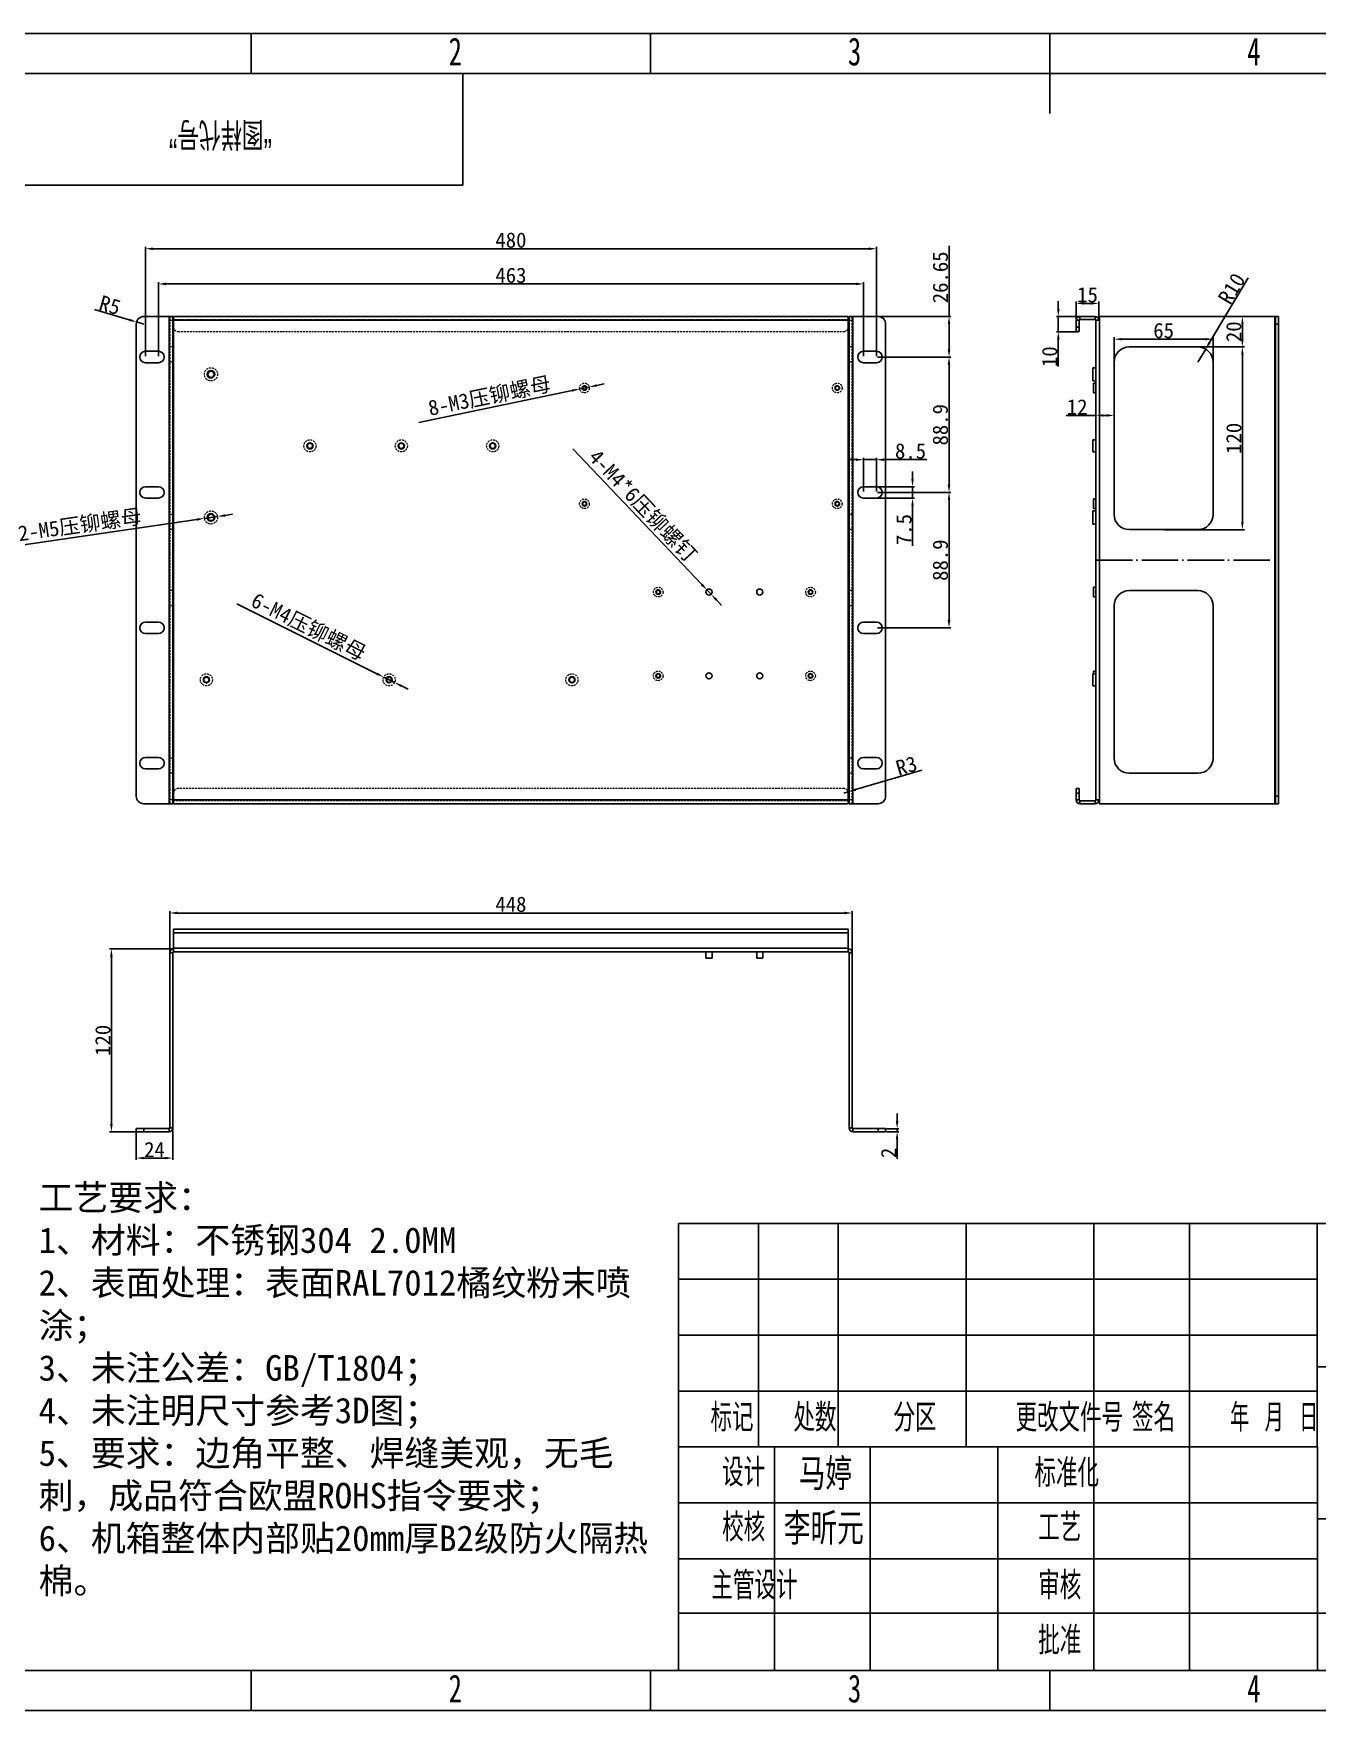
# Model space of a CAD drawing. Header units: millimetres. Extents: x -14348 to 6039, y -1826 to 2921.
# Drawn here: x 2327 to 3170, y 643 to 1744 of the extents above; entities that cross this region are included whole.
import ezdxf

# ---------------------------------------------------------------- set-up
doc = ezdxf.new("R2010")
doc.units = ezdxf.units.MM
doc.linetypes.add('ACAD_ISO04W100', pattern=[30, 24, -3, 0, -3])
doc.linetypes.add('HIDDEN', pattern=[1.905, 1.27, -0.635])
doc.layers.add('图框', color=7, linetype='Continuous')
doc.layers.add('标注', color=3, linetype='Continuous')
doc.layers.add('文字层', color=3, linetype='Continuous', lineweight=25)
doc.layers.add('粗实线层', color=7, linetype='Continuous', lineweight=25)
doc.styles.add('SLDTEXTSTYLE0', font='TXT', dxfattribs={"width": 0.7, "bigfont": 'bigfont'})
doc.styles.add('SLDTEXTSTYLE3', font='TXT', dxfattribs={"width": 0.62, "bigfont": 'bigfont'})
doc.styles.add('SLDTEXTSTYLE5', font='TXT', dxfattribs={"width": 0.7})
doc.dimstyles.new('ISO-25', dxfattribs={"dimtxt": 10, "dimasz": 5, "dimexe": 1.25, "dimexo": 0.625, "dimtad": 1, "dimdsep": 46, "dimtxsty": 'Standard', "dimcen": 2.5, "dimadec": 0, "dimazin": 0, "dimtfac": 1, "dimtmove": 0, "dimatfit": 3, "dimfxl": 1, "dimarcsym": 0})

# ---------------------------------------------------------------- blocks, each defined once
blk = doc.blocks.new('*D55')
at = {"layer": 'Defpoints', "color": 0, "transparency": 16777216}
for p in [(2864.9, 1166.8), (2416.9, 1140.7), (2864.9, 1140.7)]:
    blk.add_point(p, dxfattribs=at)
at = {"layer": '标注', "color": 0, "lineweight": -2, "transparency": 16777216}
for p, q in [((2416.9, 1141.3), (2416.9, 1168.1)), ((2864.9, 1141.3), (2864.9, 1168.1)), ((2421.9, 1166.8), (2859.9, 1166.8))]:
    blk.add_line(p, q, dxfattribs=at)
at = {"layer": '标注', "color": 0, "transparency": 16777216}
for points in [[(2421.9, 1167.7), (2421.9, 1166), (2416.9, 1166.8)], [(2859.9, 1167.7), (2859.9, 1166), (2864.9, 1166.8)]]:
    blk.add_solid(points, dxfattribs=at)
at = {"layer": '标注', "color": 0, "transparency": 16777216, "insert": (2640.9, 1172.5), "char_height": 10, "attachment_point": 5}
blk.add_mtext('448', dxfattribs=at)
blk = doc.blocks.new('*D56')
at = {"layer": 'Defpoints', "color": 0, "transparency": 16777216}
for p in [(2419.4, 1143.2), (2378.6, 1023.2), (2416.4, 1023.2)]:
    blk.add_point(p, dxfattribs=at)
at = {"layer": '标注', "color": 0, "lineweight": -2, "transparency": 16777216}
for p, q in [((2418.8, 1143.2), (2377.3, 1143.2)), ((2378.6, 1138.2), (2378.6, 1028.2)), ((2415.8, 1023.2), (2377.3, 1023.2))]:
    blk.add_line(p, q, dxfattribs=at)
at = {"layer": '标注', "color": 0, "transparency": 16777216}
for points in [[(2377.7, 1138.2), (2379.4, 1138.2), (2378.6, 1143.2)], [(2377.7, 1028.2), (2379.4, 1028.2), (2378.6, 1023.2)]]:
    blk.add_solid(points, dxfattribs=at)
at = {"layer": '标注', "color": 0, "transparency": 16777216, "insert": (2373, 1083.2), "char_height": 10, "attachment_point": 5, "rotation": 90}
blk.add_mtext('120', dxfattribs=at)
blk = doc.blocks.new('*D57')
at = {"layer": 'Defpoints', "color": 0, "transparency": 16777216}
for p in [(2394.9, 1024.2), (2418.9, 1025.7), (2418.9, 1005.9)]:
    blk.add_point(p, dxfattribs=at)
at = {"layer": '标注', "color": 0, "lineweight": -2, "transparency": 16777216}
for p, q in [((2418.9, 1025.1), (2418.9, 1004.7)), ((2394.9, 1023.6), (2394.9, 1004.7)), ((2399.9, 1005.9), (2413.9, 1005.9))]:
    blk.add_line(p, q, dxfattribs=at)
at = {"layer": '标注', "color": 0, "transparency": 16777216}
for points in [[(2399.9, 1006.7), (2399.9, 1005.1), (2394.9, 1005.9)], [(2413.9, 1006.7), (2413.9, 1005.1), (2418.9, 1005.9)]]:
    blk.add_solid(points, dxfattribs=at)
at = {"layer": '标注', "color": 0, "transparency": 16777216, "insert": (2406.9, 1011.5), "char_height": 10, "attachment_point": 5}
blk.add_mtext('24', dxfattribs=at)
blk = doc.blocks.new('*D58')
at = {"layer": 'Defpoints', "color": 0, "transparency": 16777216}
for p in [(2886.9, 1025.2), (2886.9, 1023.2), (2894.5, 1023.2)]:
    blk.add_point(p, dxfattribs=at)
at = {"layer": '标注', "color": 0, "lineweight": -2, "transparency": 16777216}
for p, q in [((2894.5, 1030.2), (2894.5, 1035.2)), ((2887.6, 1025.2), (2895.7, 1025.2)), ((2894.5, 1025.2), (2894.5, 1023.2)), ((2887.6, 1023.2), (2895.7, 1023.2)), ((2894.5, 1018.2), (2894.5, 1005.3))]:
    blk.add_line(p, q, dxfattribs=at)
at = {"layer": '标注', "color": 0, "transparency": 16777216}
for points in [[(2893.6, 1030.2), (2895.3, 1030.2), (2894.5, 1025.2)], [(2893.6, 1018.2), (2895.3, 1018.2), (2894.5, 1023.2)]]:
    blk.add_solid(points, dxfattribs=at)
at = {"layer": '标注', "color": 0, "transparency": 16777216, "insert": (2888.9, 1009.3), "char_height": 10, "attachment_point": 5, "rotation": 90}
blk.add_mtext('2', dxfattribs=at)
blk = doc.blocks.new('*D59')
at = {"layer": 'Defpoints', "color": 0, "transparency": 16777216}
for p in [(3027, 1567.1), (3012, 1556), (3027, 1556)]:
    blk.add_point(p, dxfattribs=at)
at = {"layer": '标注', "color": 0, "lineweight": -2, "transparency": 16777216}
for p, q in [((3012, 1556.7), (3012, 1568.3)), ((3017, 1567.1), (3022, 1567.1)), ((3027, 1556.7), (3027, 1568.3))]:
    blk.add_line(p, q, dxfattribs=at)
at = {"layer": '标注', "color": 0, "transparency": 16777216}
for points in [[(3017, 1567.9), (3017, 1566.3), (3012, 1567.1)], [(3022, 1567.9), (3022, 1566.3), (3027, 1567.1)]]:
    blk.add_solid(points, dxfattribs=at)
at = {"layer": '标注', "color": 0, "transparency": 16777216, "insert": (3019.5, 1572.7), "char_height": 10, "attachment_point": 5}
blk.add_mtext('15', dxfattribs=at)
blk = doc.blocks.new('*D60')
at = {"layer": 'Defpoints', "color": 0, "transparency": 16777216}
for p in [(3016.8, 1558.5), (3000.3, 1548.5), (3014, 1548.5)]:
    blk.add_point(p, dxfattribs=at)
at = {"layer": '标注', "color": 0, "lineweight": -2, "transparency": 16777216}
for p, q in [((3000.3, 1563.5), (3000.3, 1568.5)), ((3016.2, 1558.5), (2999.1, 1558.5)), ((3000.3, 1558.5), (3000.3, 1548.5)), ((3013.3, 1548.5), (2999.1, 1548.5)), ((3000.3, 1543.5), (3000.3, 1525.6))]:
    blk.add_line(p, q, dxfattribs=at)
at = {"layer": '标注', "color": 0, "transparency": 16777216}
for points in [[(2999.5, 1563.5), (3001.2, 1563.5), (3000.3, 1558.5)], [(2999.5, 1543.5), (3001.2, 1543.5), (3000.3, 1548.5)]]:
    blk.add_solid(points, dxfattribs=at)
at = {"layer": '标注', "color": 0, "transparency": 16777216, "insert": (2994.7, 1532.1), "char_height": 10, "attachment_point": 5, "rotation": 90}
blk.add_mtext('10', dxfattribs=at)
blk = doc.blocks.new('*D61')
at = {"layer": 'Defpoints', "color": 0, "transparency": 16777216}
for p in [(2872.4, 1579.9), (2409.4, 1531.9), (2872.4, 1531.9)]:
    blk.add_point(p, dxfattribs=at)
at = {"layer": '标注', "color": 0, "lineweight": -2, "transparency": 16777216}
for p, q in [((2409.4, 1532.5), (2409.4, 1581.1)), ((2414.4, 1579.9), (2867.4, 1579.9)), ((2872.4, 1532.5), (2872.4, 1581.1))]:
    blk.add_line(p, q, dxfattribs=at)
at = {"layer": '标注', "color": 0, "transparency": 16777216}
for points in [[(2414.4, 1580.7), (2414.4, 1579), (2409.4, 1579.9)], [(2867.4, 1580.7), (2867.4, 1579), (2872.4, 1579.9)]]:
    blk.add_solid(points, dxfattribs=at)
at = {"layer": '标注', "color": 0, "transparency": 16777216, "insert": (2640.9, 1585.5), "char_height": 10, "attachment_point": 5}
blk.add_mtext('463', dxfattribs=at)
blk = doc.blocks.new('*D62')
at = {"layer": 'Defpoints', "color": 0, "transparency": 16777216}
for p in [(2880.9, 1603), (2400.9, 1531.9), (2880.9, 1531.9)]:
    blk.add_point(p, dxfattribs=at)
at = {"layer": '标注', "color": 0, "lineweight": -2, "transparency": 16777216}
for p, q in [((2400.9, 1532.5), (2400.9, 1604.2)), ((2405.9, 1603), (2875.9, 1603)), ((2880.9, 1532.5), (2880.9, 1604.2))]:
    blk.add_line(p, q, dxfattribs=at)
at = {"layer": '标注', "color": 0, "transparency": 16777216}
for points in [[(2405.9, 1603.8), (2405.9, 1602.1), (2400.9, 1603)], [(2875.9, 1603.8), (2875.9, 1602.1), (2880.9, 1603)]]:
    blk.add_solid(points, dxfattribs=at)
at = {"layer": '标注', "color": 0, "transparency": 16777216, "insert": (2640.9, 1608.6), "char_height": 10, "attachment_point": 5}
blk.add_mtext('480', dxfattribs=at)
blk = doc.blocks.new('*D63')
at = {"layer": 'Defpoints', "color": 0, "transparency": 16777216}
for p in [(2876.7, 1446.7), (2876.7, 1439.2), (2904.6, 1439.2)]:
    blk.add_point(p, dxfattribs=at)
at = {"layer": '标注', "color": 0, "lineweight": -2, "transparency": 16777216}
for p, q in [((2904.6, 1451.7), (2904.6, 1456.7)), ((2877.3, 1446.7), (2905.8, 1446.7)), ((2904.6, 1446.7), (2904.6, 1439.2)), ((2877.3, 1439.2), (2905.8, 1439.2)), ((2904.6, 1434.2), (2904.6, 1408))]:
    blk.add_line(p, q, dxfattribs=at)
at = {"layer": '标注', "color": 0, "transparency": 16777216}
for points in [[(2903.8, 1451.7), (2905.4, 1451.7), (2904.6, 1446.7)], [(2903.8, 1434.2), (2905.4, 1434.2), (2904.6, 1439.2)]]:
    blk.add_solid(points, dxfattribs=at)
at = {"layer": '标注', "color": 0, "transparency": 16777216, "insert": (2899, 1418.6), "char_height": 10, "attachment_point": 5, "rotation": 90}
blk.add_mtext('7.5', dxfattribs=at)
blk = doc.blocks.new('*D64')
at = {"layer": 'Defpoints', "color": 0, "transparency": 16777216}
for p in [(2872.4, 1464.5), (2872.4, 1443), (2880.9, 1443)]:
    blk.add_point(p, dxfattribs=at)
at = {"layer": '标注', "color": 0, "lineweight": -2, "transparency": 16777216}
for p, q in [((2872.4, 1443.6), (2872.4, 1465.7)), ((2880.9, 1443.6), (2880.9, 1465.7)), ((2867.4, 1464.5), (2862.4, 1464.5)), ((2872.4, 1464.5), (2880.9, 1464.5)), ((2885.9, 1464.5), (2913.9, 1464.5))]:
    blk.add_line(p, q, dxfattribs=at)
at = {"layer": '标注', "color": 0, "transparency": 16777216}
for points in [[(2867.4, 1465.3), (2867.4, 1463.6), (2872.4, 1464.5)], [(2885.9, 1465.3), (2885.9, 1463.6), (2880.9, 1464.5)]]:
    blk.add_solid(points, dxfattribs=at)
at = {"layer": '标注', "color": 0, "transparency": 16777216, "insert": (2903.3, 1470.1), "char_height": 10, "attachment_point": 5}
blk.add_mtext('8.5', dxfattribs=at)
blk = doc.blocks.new('*D65')
at = {"layer": 'Defpoints', "color": 0, "transparency": 16777216}
for p in [(2880.9, 1531.9), (2880.9, 1443), (2928.6, 1443)]:
    blk.add_point(p, dxfattribs=at)
at = {"layer": '标注', "color": 0, "lineweight": -2, "transparency": 16777216}
for p, q in [((2881.6, 1531.9), (2929.8, 1531.9)), ((2928.6, 1526.9), (2928.6, 1448)), ((2881.6, 1443), (2929.8, 1443))]:
    blk.add_line(p, q, dxfattribs=at)
at = {"layer": '标注', "color": 0, "transparency": 16777216}
for points in [[(2927.7, 1526.9), (2929.4, 1526.9), (2928.6, 1531.9)], [(2927.7, 1448), (2929.4, 1448), (2928.6, 1443)]]:
    blk.add_solid(points, dxfattribs=at)
at = {"layer": '标注', "color": 0, "transparency": 16777216, "insert": (2922.9, 1487.4), "char_height": 10, "attachment_point": 5, "rotation": 90}
blk.add_mtext('88.9', dxfattribs=at)
blk = doc.blocks.new('*D66')
at = {"layer": 'Defpoints', "color": 0, "transparency": 16777216}
for p in [(2880.9, 1443), (2880.9, 1354.1), (2928.6, 1354.1)]:
    blk.add_point(p, dxfattribs=at)
at = {"layer": '标注', "color": 0, "lineweight": -2, "transparency": 16777216}
for p, q in [((2881.6, 1443), (2929.8, 1443)), ((2928.6, 1438), (2928.6, 1359.1)), ((2881.6, 1354.1), (2929.8, 1354.1))]:
    blk.add_line(p, q, dxfattribs=at)
at = {"layer": '标注', "color": 0, "transparency": 16777216}
for points in [[(2927.7, 1438), (2929.4, 1438), (2928.6, 1443)], [(2927.7, 1359.1), (2929.4, 1359.1), (2928.6, 1354.1)]]:
    blk.add_solid(points, dxfattribs=at)
at = {"layer": '标注', "color": 0, "transparency": 16777216, "insert": (2922.9, 1398.5), "char_height": 10, "attachment_point": 5, "rotation": 90}
blk.add_mtext('88.9', dxfattribs=at)
blk = doc.blocks.new('*D67')
at = {"layer": 'Defpoints', "color": 0, "transparency": 16777216}
for p in [(2880.9, 1558.5), (2928.6, 1558.5), (2880.9, 1531.9)]:
    blk.add_point(p, dxfattribs=at)
at = {"layer": '标注', "color": 0, "lineweight": -2, "transparency": 16777216}
for p, q in [((2928.6, 1558.5), (2928.6, 1604.8)), ((2881.6, 1558.5), (2929.8, 1558.5)), ((2928.6, 1536.9), (2928.6, 1553.5)), ((2881.6, 1531.9), (2929.8, 1531.9))]:
    blk.add_line(p, q, dxfattribs=at)
at = {"layer": '标注', "color": 0, "transparency": 16777216}
for points in [[(2927.7, 1553.5), (2929.4, 1553.5), (2928.6, 1558.5)], [(2927.7, 1536.9), (2929.4, 1536.9), (2928.6, 1531.9)]]:
    blk.add_solid(points, dxfattribs=at)
at = {"layer": '标注', "color": 0, "transparency": 16777216, "insert": (2922.9, 1584.2), "char_height": 10, "attachment_point": 5, "rotation": 90}
blk.add_mtext('26.65', dxfattribs=at)
blk = doc.blocks.new('*D68')
at = {"layer": 'Defpoints', "color": 0, "transparency": 16777216}
for p in [(2395.1, 1554.9), (2399.9, 1553.5)]:
    blk.add_point(p, dxfattribs=at)
at = {"layer": '标注', "color": 0, "lineweight": -2, "transparency": 16777216}
for p, q in [((2367.4, 1563), (2390.3, 1556.3)), ((2399.9, 1553.5), (2395.1, 1554.9))]:
    blk.add_line(p, q, dxfattribs=at)
at = {"layer": '标注', "color": 0, "transparency": 16777216}
blk.add_solid([(2390.6, 1557.1), (2390.1, 1555.5), (2395.1, 1554.9)], dxfattribs=at)
at = {"layer": '标注', "color": 0, "transparency": 16777216, "insert": (2377.6, 1565.9), "char_height": 10, "attachment_point": 5, "rotation": 343.7493}
blk.add_mtext('R5', dxfattribs=at)
blk = doc.blocks.new('*D69')
at = {"layer": 'Defpoints', "color": 0, "transparency": 16777216}
for p in [(2859.4, 1245.5), (2862.3, 1246.4)]:
    blk.add_point(p, dxfattribs=at)
at = {"layer": '标注', "color": 0, "lineweight": -2, "transparency": 16777216}
for p, q in [((2910.8, 1260.6), (2867.1, 1247.8)), ((2859.4, 1245.5), (2862.3, 1246.4))]:
    blk.add_line(p, q, dxfattribs=at)
at = {"layer": '标注', "color": 0, "transparency": 16777216}
blk.add_solid([(2866.9, 1248.6), (2867.4, 1247), (2862.3, 1246.4)], dxfattribs=at)
at = {"layer": '标注', "color": 0, "transparency": 16777216, "insert": (2900.6, 1263.5), "char_height": 10, "attachment_point": 5, "rotation": 16.3508}
blk.add_mtext('R3', dxfattribs=at)
blk = doc.blocks.new('*D70')
at = {"layer": 'Defpoints', "color": 0, "transparency": 16777216}
for p in [(2439.7, 1425.9), (2448.2, 1427.2)]:
    blk.add_point(p, dxfattribs=at)
at = {"layer": '标注', "color": 0, "lineweight": -2, "transparency": 16777216}
for p, q in [((2310.6, 1407), (2434.7, 1425.2)), ((2448.2, 1427.2), (2439.7, 1425.9)), ((2453.2, 1427.9), (2458.1, 1428.6))]:
    blk.add_line(p, q, dxfattribs=at)
at = {"layer": '标注', "color": 0, "transparency": 16777216}
for points in [[(2434.6, 1426), (2434.8, 1424.4), (2439.7, 1425.9)], [(2453, 1428.7), (2453.3, 1427.1), (2448.2, 1427.2)]]:
    blk.add_solid(points, dxfattribs=at)
at = {"layer": '标注', "color": 0, "transparency": 16777216, "insert": (2357.9, 1421.2), "char_height": 10, "attachment_point": 5, "rotation": 8.3321}
blk.add_mtext('2-M5{\\fSimSun|b0|i0|c134|p2;压铆螺母}', dxfattribs=at)
blk = doc.blocks.new('*D71')
at = {"layer": 'Defpoints', "color": 0, "transparency": 16777216}
for p in [(2557.4, 1321.7), (2564.5, 1318.2)]:
    blk.add_point(p, dxfattribs=at)
at = {"layer": '标注', "color": 0, "lineweight": -2, "transparency": 16777216}
for p, q in [((2460.9, 1369.8), (2552.9, 1323.9)), ((2564.5, 1318.2), (2557.4, 1321.7)), ((2569, 1315.9), (2573.5, 1313.7))]:
    blk.add_line(p, q, dxfattribs=at)
at = {"layer": '标注', "color": 0, "transparency": 16777216}
for points in [[(2553.3, 1324.7), (2552.5, 1323.2), (2557.4, 1321.7)], [(2569.3, 1316.7), (2568.6, 1315.2), (2564.5, 1318.2)]]:
    blk.add_solid(points, dxfattribs=at)
at = {"layer": '标注', "color": 0, "transparency": 16777216, "insert": (2507.9, 1354.4), "char_height": 10, "attachment_point": 5, "rotation": 333.5259}
blk.add_mtext('6-M4{\\fSimSun|b0|i0|c134|p2;压铆螺母}', dxfattribs=at)
blk = doc.blocks.new('*D72')
at = {"layer": 'Defpoints', "color": 0, "transparency": 16777216}
for p in [(2686.1, 1510.9), (2692.3, 1512.2)]:
    blk.add_point(p, dxfattribs=at)
at = {"layer": '标注', "color": 0, "lineweight": -2, "transparency": 16777216}
for p, q in [((2580.5, 1489), (2681.2, 1509.9)), ((2692.3, 1512.2), (2686.1, 1510.9)), ((2697.2, 1513.2), (2702.1, 1514.2))]:
    blk.add_line(p, q, dxfattribs=at)
at = {"layer": '标注', "color": 0, "transparency": 16777216}
for points in [[(2681, 1510.7), (2681.3, 1509.1), (2686.1, 1510.9)], [(2697, 1514), (2697.4, 1512.4), (2692.3, 1512.2)]]:
    blk.add_solid(points, dxfattribs=at)
at = {"layer": '标注', "color": 0, "transparency": 16777216, "insert": (2626.9, 1505.9), "char_height": 10, "attachment_point": 5, "rotation": 11.7484}
blk.add_mtext('8-M3{\\fSimSun|b0|i0|c134|p2;压铆螺母}', dxfattribs=at)
blk = doc.blocks.new('*D73')
at = {"layer": 'Defpoints', "color": 0, "transparency": 16777216}
for p in [(2769.6, 1379), (2772.4, 1376.1)]:
    blk.add_point(p, dxfattribs=at)
at = {"layer": '标注', "color": 0, "lineweight": -2, "transparency": 16777216}
for p, q in [((2681.5, 1471.7), (2766.2, 1382.6)), ((2772.4, 1376.1), (2769.6, 1379)), ((2775.8, 1372.5), (2779.2, 1368.8))]:
    blk.add_line(p, q, dxfattribs=at)
at = {"layer": '标注', "color": 0, "transparency": 16777216}
for points in [[(2766.8, 1383.2), (2765.5, 1382), (2769.6, 1379)], [(2776.4, 1373), (2775.2, 1371.9), (2772.4, 1376.1)]]:
    blk.add_solid(points, dxfattribs=at)
at = {"layer": '标注', "color": 0, "transparency": 16777216, "insert": (2727.3, 1433.9), "char_height": 10, "attachment_point": 5, "rotation": 313.5406}
blk.add_mtext('4-M4*6{\\fSimSun|b0|i0|c134|p2;压铆螺钉}', dxfattribs=at)
blk = doc.blocks.new('*D74')
at = {"layer": 'Defpoints', "color": 0, "transparency": 16777216}
for p in [(3069.5, 1538.5), (3069.5, 1418.5), (3121.2, 1418.5)]:
    blk.add_point(p, dxfattribs=at)
at = {"layer": '标注', "color": 0, "lineweight": -2, "transparency": 16777216}
for p, q in [((3070.1, 1538.5), (3122.5, 1538.5)), ((3121.2, 1533.5), (3121.2, 1423.5)), ((3070.1, 1418.5), (3122.5, 1418.5))]:
    blk.add_line(p, q, dxfattribs=at)
at = {"layer": '标注', "color": 0, "transparency": 16777216}
for points in [[(3120.4, 1533.5), (3122, 1533.5), (3121.2, 1538.5)], [(3120.4, 1423.5), (3122, 1423.5), (3121.2, 1418.5)]]:
    blk.add_solid(points, dxfattribs=at)
at = {"layer": '标注', "color": 0, "transparency": 16777216, "insert": (3115.6, 1478.5), "char_height": 10, "attachment_point": 5, "rotation": 90}
blk.add_mtext('120', dxfattribs=at)
blk = doc.blocks.new('*D75')
at = {"layer": 'Defpoints', "color": 0, "transparency": 16777216}
for p in [(3025, 1498.4), (3037, 1498.4), (3025, 1493.5)]:
    blk.add_point(p, dxfattribs=at)
at = {"layer": '标注', "color": 0, "lineweight": -2, "transparency": 16777216}
for p, q in [((3025, 1497.8), (3025, 1492.3)), ((3037, 1497.8), (3037, 1492.3)), ((3025, 1493.5), (3005.4, 1493.5)), ((3032, 1493.5), (3030, 1493.5))]:
    blk.add_line(p, q, dxfattribs=at)
at = {"layer": '标注', "color": 0, "transparency": 16777216}
for points in [[(3030, 1494.4), (3030, 1492.7), (3025, 1493.5)], [(3032, 1494.4), (3032, 1492.7), (3037, 1493.5)]]:
    blk.add_solid(points, dxfattribs=at)
at = {"layer": '标注', "color": 0, "transparency": 16777216, "insert": (3012.7, 1499.1), "char_height": 10, "attachment_point": 5}
blk.add_mtext('12', dxfattribs=at)
blk = doc.blocks.new('*D76')
at = {"layer": 'Defpoints', "color": 0, "transparency": 16777216}
for p in [(3102, 1543.6), (3037, 1528.5), (3102, 1528.5)]:
    blk.add_point(p, dxfattribs=at)
at = {"layer": '标注', "color": 0, "lineweight": -2, "transparency": 16777216}
for p, q in [((3037, 1529.2), (3037, 1544.9)), ((3042, 1543.6), (3097, 1543.6)), ((3102, 1529.2), (3102, 1544.9))]:
    blk.add_line(p, q, dxfattribs=at)
at = {"layer": '标注', "color": 0, "transparency": 16777216}
for points in [[(3042, 1544.4), (3042, 1542.8), (3037, 1543.6)], [(3097, 1544.4), (3097, 1542.8), (3102, 1543.6)]]:
    blk.add_solid(points, dxfattribs=at)
at = {"layer": '标注', "color": 0, "transparency": 16777216, "insert": (3069.5, 1549.2), "char_height": 10, "attachment_point": 5}
blk.add_mtext('65', dxfattribs=at)
blk = doc.blocks.new('*D77')
at = {"layer": 'Defpoints', "color": 0, "transparency": 16777216}
for p in [(3097.1, 1537.1), (3092, 1528.5)]:
    blk.add_point(p, dxfattribs=at)
at = {"layer": '标注', "color": 0, "lineweight": -2, "transparency": 16777216}
for p, q in [((3124.9, 1583.8), (3099.6, 1541.4)), ((3092, 1528.5), (3097.1, 1537.1))]:
    blk.add_line(p, q, dxfattribs=at)
at = {"layer": '标注', "color": 0, "transparency": 16777216}
blk.add_solid([(3098.9, 1541.9), (3100.4, 1541), (3097.1, 1537.1)], dxfattribs=at)
at = {"layer": '标注', "color": 0, "transparency": 16777216, "insert": (3114.2, 1576.8), "char_height": 10, "attachment_point": 5, "rotation": 59.2178}
blk.add_mtext('R10', dxfattribs=at)
blk = doc.blocks.new('*D78')
at = {"layer": 'Defpoints', "color": 0, "transparency": 16777216}
for p in [(3069.5, 1558.5), (3121.2, 1558.5), (3069.5, 1538.5)]:
    blk.add_point(p, dxfattribs=at)
at = {"layer": '标注', "color": 0, "lineweight": -2, "transparency": 16777216}
for p, q in [((3070.1, 1558.5), (3122.5, 1558.5)), ((3121.2, 1543.5), (3121.2, 1553.5)), ((3070.1, 1538.5), (3122.5, 1538.5))]:
    blk.add_line(p, q, dxfattribs=at)
at = {"layer": '标注', "color": 0, "transparency": 16777216}
for points in [[(3120.4, 1553.5), (3122, 1553.5), (3121.2, 1558.5)], [(3120.4, 1543.5), (3122, 1543.5), (3121.2, 1538.5)]]:
    blk.add_solid(points, dxfattribs=at)
at = {"layer": '标注', "color": 0, "transparency": 16777216, "insert": (3115.6, 1548.5), "char_height": 10, "attachment_point": 5, "rotation": 90}
blk.add_mtext('20', dxfattribs=at)

msp = doc.modelspace()

# ---------------------------------------------------------------- linework, layer by layer
at = {"color": 7, "linetype": 'Continuous', "lineweight": 25}
for p, q in [((2394.942, 1243.545), (2394.942, 1553.545)), ((2399.942, 1558.545), (2416.442, 1558.545)), ((2416.442, 1238.545), (2416.442, 1558.545)), ((2416.442, 1558.545), (2418.942, 1558.545)), ((2418.942, 1558.545), (2418.942, 1238.545)), ((2418.942, 1556.045), (2419.442, 1556.045)), ((2419.442, 1556.045), (2419.442, 1558.545)), ((2419.442, 1558.545), (2862.442, 1558.545)), ((2419.442, 1241.045), (2419.442, 1556.045)), ((2862.442, 1556.045), (2419.442, 1556.045)), ((2862.442, 1558.545), (2862.442, 1556.045)), ((2862.442, 1556.045), (2862.442, 1241.045)), ((2862.442, 1556.045), (2862.942, 1556.045)), ((2862.942, 1238.545), (2862.942, 1558.545)), ((2862.942, 1558.545), (2865.442, 1558.545)), ((2865.442, 1238.545), (2865.442, 1558.545)), ((2865.442, 1558.545), (2881.942, 1558.545)), ((2886.942, 1553.545), (2886.942, 1243.545)), ((3013.972, 1556.045), (3011.972, 1556.045)), ((3011.972, 1556.045), (3011.972, 1551.545)), ((3013.972, 1556.045), (3013.972, 1551.545)), ((3014.472, 1556.545), (3014.472, 1558.545)), ((3024.472, 1558.545), (3014.472, 1558.545)), ((3024.472, 1556.545), (3014.472, 1556.545)), ((3024.472, 1556.545), (3024.472, 1558.545)), ((3027.472, 1556.045), (3024.972, 1556.045)), ((3024.972, 1241.045), (3024.972, 1556.045)), ((3027.472, 1556.045), (3027.472, 1558.545)), ((3027.472, 1558.545), (3142.472, 1558.545)), ((3027.472, 1241.045), (3027.472, 1556.045)), ((3142.472, 1558.545), (3142.472, 1238.545)), ((3142.972, 1558.545), (3142.472, 1558.545)), ((3142.972, 1553.545), (3142.972, 1558.545)), ((3142.972, 1558.545), (3144.972, 1558.545)), ((3144.972, 1553.545), (3142.972, 1553.545)), ((3142.972, 1243.545), (3142.972, 1553.545)), ((3144.972, 1558.545), (3144.972, 1553.545)), ((3144.972, 1243.545), (3144.972, 1553.545)), ((3011.972, 1551.545), (3013.972, 1551.545)), ((3011.972, 1548.545), (3011.972, 1551.545)), ((3013.972, 1548.545), (3011.972, 1548.545)), ((3013.972, 1551.545), (3013.972, 1548.545)), ((2409.442, 1535.645), (2400.942, 1535.645)), ((2880.942, 1535.645), (2872.442, 1535.645)), ((3091.972, 1538.545), (3046.972, 1538.545)), ((2400.942, 1528.145), (2409.442, 1528.145)), ((2872.442, 1528.145), (2880.942, 1528.145)), ((3024.972, 1524.865), (3022.972, 1524.865)), ((3022.972, 1520.545), (3022.972, 1524.865)), ((3022.972, 1516.225), (3022.972, 1520.545)), ((3036.972, 1528.545), (3036.972, 1428.545)), ((3101.972, 1428.545), (3101.972, 1528.545)), ((3022.972, 1516.225), (3024.972, 1516.225)), ((3024.972, 1514.72), (3023.472, 1514.72)), ((3023.472, 1511.545), (3023.472, 1514.72)), ((3023.472, 1508.37), (3023.472, 1511.545)), ((3023.472, 1508.37), (3024.972, 1508.37)), ((3024.972, 1477.52), (3022.972, 1477.52)), ((3022.972, 1473.545), (3022.972, 1477.52)), ((3022.972, 1469.57), (3022.972, 1473.545)), ((3022.972, 1469.57), (3024.972, 1469.57)), ((2409.442, 1446.745), (2400.942, 1446.745)), ((2880.942, 1446.745), (2872.442, 1446.745)), ((2400.942, 1439.245), (2409.442, 1439.245)), ((2872.442, 1439.245), (2880.942, 1439.245)), ((3024.972, 1438.72), (3023.472, 1438.72)), ((3023.472, 1435.545), (3023.472, 1438.72)), ((3023.472, 1432.37), (3023.472, 1435.545)), ((3023.472, 1432.37), (3024.972, 1432.37)), ((3024.972, 1430.865), (3022.972, 1430.865)), ((3022.972, 1426.545), (3022.972, 1430.865)), ((3022.972, 1422.225), (3022.972, 1426.545)), ((3022.972, 1422.225), (3024.972, 1422.225)), ((3046.972, 1418.545), (3091.972, 1418.545)), ((3024.972, 1380.72), (3023.472, 1380.72)), ((3023.472, 1377.545), (3023.472, 1380.72)), ((3023.472, 1374.37), (3023.472, 1377.545)), ((3091.972, 1378.545), (3046.972, 1378.545)), ((3023.472, 1374.37), (3024.972, 1374.37)), ((3036.972, 1368.545), (3036.972, 1268.545)), ((3101.972, 1268.545), (3101.972, 1368.545)), ((2409.442, 1357.845), (2400.942, 1357.845)), ((2880.942, 1357.845), (2872.442, 1357.845)), ((2400.942, 1350.345), (2409.442, 1350.345)), ((2872.442, 1350.345), (2880.942, 1350.345)), ((3024.972, 1323.92), (3022.972, 1323.92)), ((3022.972, 1319.945), (3022.972, 1323.92)), ((3024.972, 1325.72), (3023.472, 1325.72)), ((3023.472, 1323.92), (3023.472, 1325.72)), ((3022.972, 1315.97), (3022.972, 1319.945)), ((3022.972, 1315.97), (3024.972, 1315.97)), ((2409.442, 1268.945), (2400.942, 1268.945)), ((2880.942, 1268.945), (2872.442, 1268.945)), ((2400.942, 1261.445), (2409.442, 1261.445)), ((2872.442, 1261.445), (2880.942, 1261.445)), ((3046.972, 1258.545), (3091.972, 1258.545)), ((3011.972, 1248.545), (3013.972, 1248.545)), ((3011.972, 1245.545), (3011.972, 1248.545)), ((3013.972, 1245.545), (3011.972, 1245.545)), ((3011.972, 1245.545), (3011.972, 1241.045)), ((3013.972, 1248.545), (3013.972, 1245.545)), ((3013.972, 1245.545), (3013.972, 1241.045)), ((2416.442, 1238.545), (2399.942, 1238.545)), ((2418.942, 1238.545), (2416.442, 1238.545)), ((2419.442, 1241.045), (2418.942, 1241.045)), ((2419.442, 1241.045), (2862.442, 1241.045)), ((2419.442, 1238.545), (2419.442, 1241.045)), ((2419.442, 1238.545), (2862.442, 1238.545)), ((2862.942, 1241.045), (2862.442, 1241.045)), ((2862.442, 1241.045), (2862.442, 1238.545)), ((2865.442, 1238.545), (2862.942, 1238.545)), ((2881.942, 1238.545), (2865.442, 1238.545)), ((3013.972, 1241.045), (3011.972, 1241.045)), ((3014.472, 1240.545), (3014.472, 1238.545)), ((3014.472, 1240.545), (3024.472, 1240.545)), ((3014.472, 1238.545), (3024.472, 1238.545)), ((3024.472, 1240.545), (3024.472, 1238.545)), ((3024.972, 1241.045), (3027.472, 1241.045)), ((3027.472, 1238.545), (3027.472, 1241.045)), ((3142.472, 1238.545), (3027.472, 1238.545)), ((3142.472, 1238.545), (3142.972, 1238.545)), ((3142.972, 1243.545), (3144.972, 1243.545)), ((3142.972, 1238.545), (3142.972, 1243.545)), ((3144.972, 1238.545), (3142.972, 1238.545)), ((3144.972, 1243.545), (3144.972, 1238.545)), ((2419.442, 1153.71), (2419.442, 1156.21)), ((2419.442, 1156.21), (2862.442, 1156.21)), ((2862.442, 1156.21), (2862.442, 1153.71)), ((2862.442, 1153.71), (2419.442, 1153.71)), ((2419.442, 1143.71), (2419.442, 1153.71)), ((2862.442, 1153.71), (2862.442, 1143.71)), ((2418.942, 1140.71), (2416.942, 1140.71)), ((2416.942, 1140.71), (2416.942, 1025.71)), ((2418.942, 1140.71), (2418.942, 1025.71)), ((2419.442, 1143.71), (2862.442, 1143.71)), ((2419.442, 1141.21), (2419.442, 1143.71)), ((2862.442, 1141.21), (2419.442, 1141.21)), ((2768.976, 1141.21), (2768.976, 1137.21)), ((2772.976, 1137.21), (2768.976, 1137.21)), ((2772.976, 1137.21), (2772.976, 1141.21)), ((2802.309, 1141.21), (2802.309, 1137.21)), ((2806.309, 1137.21), (2802.309, 1137.21)), ((2806.309, 1137.21), (2806.309, 1141.21)), ((2862.442, 1143.71), (2862.442, 1141.21)), ((2862.942, 1140.71), (2864.942, 1140.71)), ((2862.942, 1025.71), (2862.942, 1140.71)), ((2864.942, 1025.71), (2864.942, 1140.71)), ((2394.942, 1023.21), (2394.942, 1025.21)), ((2394.942, 1025.21), (2399.942, 1025.21)), ((2399.942, 1025.21), (2399.942, 1023.21)), ((2399.942, 1025.21), (2416.442, 1025.21)), ((2416.442, 1025.21), (2416.442, 1023.21)), ((2416.942, 1025.71), (2418.942, 1025.71)), ((2864.942, 1025.71), (2862.942, 1025.71)), ((2865.442, 1025.21), (2865.442, 1023.21)), ((2865.442, 1025.21), (2881.942, 1025.21)), ((2881.942, 1023.21), (2881.942, 1025.21)), ((2881.942, 1025.21), (2886.942, 1025.21)), ((2886.942, 1025.21), (2886.942, 1023.21)), ((2399.942, 1023.21), (2394.942, 1023.21)), ((2399.942, 1023.21), (2416.442, 1023.21)), ((2865.442, 1023.21), (2881.942, 1023.21)), ((2886.942, 1023.21), (2881.942, 1023.21))]:
    msp.add_line(p, q, dxfattribs=at)
at = {"color": 7, "linetype": 'HIDDEN', "lineweight": 18}
for p, q in [((2416.942, 1558.545), (2416.942, 1238.545)), ((2416.942, 1556.045), (2418.942, 1556.045)), ((2419.442, 1556.545), (2862.442, 1556.545)), ((2862.942, 1556.045), (2864.942, 1556.045)), ((2864.942, 1238.545), (2864.942, 1558.545)), ((2422.442, 1548.545), (2859.442, 1548.545)), ((2418.942, 1538.545), (2416.942, 1538.545)), ((2864.942, 1538.545), (2862.942, 1538.545)), ((2418.942, 1528.545), (2416.942, 1528.545)), ((2864.942, 1528.545), (2862.942, 1528.545)), ((2418.942, 1428.545), (2416.942, 1428.545)), ((2864.942, 1428.545), (2862.942, 1428.545)), ((2418.942, 1418.545), (2416.942, 1418.545)), ((2864.942, 1418.545), (2862.942, 1418.545)), ((2418.942, 1378.545), (2416.942, 1378.545)), ((2864.942, 1378.545), (2862.942, 1378.545)), ((2418.942, 1368.545), (2416.942, 1368.545)), ((2864.942, 1368.545), (2862.942, 1368.545)), ((2418.942, 1268.545), (2416.942, 1268.545)), ((2864.942, 1268.545), (2862.942, 1268.545)), ((2418.942, 1258.545), (2416.942, 1258.545)), ((2864.942, 1258.545), (2862.942, 1258.545)), ((2859.442, 1248.545), (2422.442, 1248.545)), ((2418.942, 1241.045), (2416.942, 1241.045)), ((2862.442, 1240.545), (2419.442, 1240.545)), ((2864.942, 1241.045), (2862.942, 1241.045))]:
    msp.add_line(p, q, dxfattribs=at)
at = {"color": 6, "linetype": 'HIDDEN', "lineweight": 18}
for centre in [(2443.942, 1520.545), (2443.942, 1426.545)]:
    msp.add_circle(centre, 4.32, dxfattribs=at)
at = {"color": 6, "linetype": 'Continuous', "lineweight": 25}
for centre, radius in [((2443.942, 1520.545), 2.5), ((2443.942, 1520.545), 2.1), ((2443.942, 1426.545), 2.5), ((2443.942, 1426.545), 2.1)]:
    msp.add_circle(centre, radius, dxfattribs=at)
at = {"color": 4, "linetype": 'HIDDEN', "lineweight": 18}
for centre in [(2689.179, 1511.545), (2855.179, 1511.545), (2689.179, 1435.545), (2855.179, 1435.545), (2737.642, 1377.545), (2837.642, 1377.545), (2737.642, 1322.545), (2837.642, 1322.545)]:
    msp.add_circle(centre, 3.175, dxfattribs=at)
at = {"color": 4, "linetype": 'Continuous', "lineweight": 25}
for centre, radius in [((2689.179, 1511.545), 1.5), ((2689.179, 1511.545), 1.25), ((2855.179, 1511.545), 1.5), ((2855.179, 1511.545), 1.25), ((2689.179, 1435.545), 1.5), ((2689.179, 1435.545), 1.25), ((2855.179, 1435.545), 1.5), ((2855.179, 1435.545), 1.25), ((2737.642, 1377.545), 1.5), ((2737.642, 1377.545), 1.25), ((2837.642, 1377.545), 1.5), ((2837.642, 1377.545), 1.25), ((2737.642, 1322.545), 1.5), ((2737.642, 1322.545), 1.25), ((2837.642, 1322.545), 1.5), ((2837.642, 1322.545), 1.25)]:
    msp.add_circle(centre, radius, dxfattribs=at)
at = {"color": 1, "linetype": 'HIDDEN', "lineweight": 18}
for centre in [(2508.942, 1473.545), (2568.942, 1473.545), (2628.942, 1473.545), (2440.942, 1319.945), (2560.942, 1319.945), (2680.942, 1319.945)]:
    msp.add_circle(centre, 3.975, dxfattribs=at)
at = {"color": 1, "linetype": 'Continuous', "lineweight": 25}
for centre, radius in [((2508.942, 1473.545), 2), ((2568.942, 1473.545), 2), ((2628.942, 1473.545), 2), ((2508.942, 1473.545), 1.75), ((2568.942, 1473.545), 1.75), ((2628.942, 1473.545), 1.75), ((2440.942, 1319.945), 2), ((2440.942, 1319.945), 1.75), ((2560.942, 1319.945), 2), ((2560.942, 1319.945), 1.75), ((2680.942, 1319.945), 2), ((2680.942, 1319.945), 1.75)]:
    msp.add_circle(centre, radius, dxfattribs=at)
at = {"color": 2, "linetype": 'Continuous', "lineweight": 25}
for centre in [(2770.976, 1377.545), (2804.309, 1377.545), (2770.976, 1322.545), (2804.309, 1322.545)]:
    msp.add_circle(centre, 2, dxfattribs=at)
at = {"color": 7, "linetype": 'Continuous', "lineweight": 25}
for centre, radius, start, end in [((2399.942, 1553.545), 5, 90, 180), ((2881.942, 1553.545), 5, 0, 90), ((3014.472, 1556.045), 2.5, 90, 180), ((3014.472, 1556.045), 0.5, 90, 180), ((3024.472, 1556.045), 2.5, 0, 90), ((3024.472, 1556.045), 0.5, 0, 90), ((2400.942, 1531.895), 3.75, 90, 270), ((2409.442, 1531.895), 3.75, 270, 90), ((2872.442, 1531.895), 3.75, 90, 270), ((2880.942, 1531.895), 3.75, 270, 90), ((3046.972, 1528.545), 10, 90, 180), ((3091.972, 1528.545), 10, 0, 90), ((2400.942, 1442.995), 3.75, 90, 270), ((2409.442, 1442.995), 3.75, 270, 90), ((2872.442, 1442.995), 3.75, 90, 270), ((2880.942, 1442.995), 3.75, 270, 90), ((3046.972, 1428.545), 10, 180, 270), ((3091.972, 1428.545), 10, 270, 0), ((3046.972, 1368.545), 10, 90, 180), ((3091.972, 1368.545), 10, 0, 90), ((2400.942, 1354.095), 3.75, 90, 270), ((2409.442, 1354.095), 3.75, 270, 90), ((2872.442, 1354.095), 3.75, 90, 270), ((2880.942, 1354.095), 3.75, 270, 90), ((2400.942, 1265.195), 3.75, 90, 270), ((2409.442, 1265.195), 3.75, 270, 90), ((2872.442, 1265.195), 3.75, 90, 270), ((2880.942, 1265.195), 3.75, 270, 90), ((3046.972, 1268.545), 10, 180, 270), ((3091.972, 1268.545), 10, 270, 0), ((2399.942, 1243.545), 5, 180, 270), ((2881.942, 1243.545), 5, 270, 0), ((3014.472, 1241.045), 2.5, 180, 270), ((3014.472, 1241.045), 0.5, 180, 270), ((3024.472, 1241.045), 2.5, 270, 0), ((3024.472, 1241.045), 0.5, 270, 0), ((2419.442, 1140.71), 2.5, 90, 180), ((2419.442, 1140.71), 0.5, 90, 180), ((2862.442, 1140.71), 2.5, 0, 90), ((2862.442, 1140.71), 0.5, 0, 90), ((2416.442, 1025.71), 0.5, 270, 0), ((2416.442, 1025.71), 2.5, 270, 0), ((2865.442, 1025.71), 2.5, 180, 270), ((2865.442, 1025.71), 0.5, 180, 270)]:
    msp.add_arc(centre, radius, start, end, dxfattribs=at)
at = {"color": 7, "linetype": 'HIDDEN', "lineweight": 18}
for centre, start, end in [((2422.442, 1551.545), 180, 270), ((2859.442, 1551.545), 270, 0), ((2422.442, 1245.545), 90, 180), ((2859.442, 1245.545), 0, 90)]:
    msp.add_arc(centre, 3, start, end, dxfattribs=at)
at = {"layer": '图框'}
for p, q in [((2163.702, 1744.299), (3721.006, 1744.299)), ((2470.444, 1744.299), (2470.444, 1718.081)), ((2732.616, 1744.299), (2732.616, 1718.081)), ((2750.968, 926.321), (3170.444, 926.321)), ((2750.968, 889.617), (3170.444, 889.617)), ((2470.444, 643.175), (2470.444, 669.392)), ((2732.616, 643.175), (2732.616, 669.392)), ((2163.702, 643.175), (3721.006, 643.175))]:
    msp.add_line(p, q, dxfattribs=at)
at = {"layer": '图框', "lineweight": 25}
for p, q in [((2994.789, 1744.299), (2994.789, 1691.864)), ((2750.968, 963.025), (2750.968, 669.392)), ((2750.968, 963.025), (3694.789, 963.025)), ((2803.403, 963.025), (2803.403, 816.209)), ((2855.837, 963.025), (2855.837, 816.209)), ((2939.732, 963.025), (2939.732, 816.209)), ((3023.628, 963.025), (3023.628, 669.392)), ((3086.549, 963.025), (3086.549, 669.392)), ((3170.277, 963.299), (3170.469, 669.392)), ((3170.339, 868.917), (3694.683, 868.917)), ((2750.968, 852.913), (3170.444, 852.913)), ((2750.968, 816.209), (3170.444, 816.209)), ((2813.89, 816.209), (2813.89, 669.392)), ((2876.811, 816.209), (2876.811, 669.392)), ((2960.706, 816.209), (2960.706, 669.392)), ((2750.968, 779.505), (3170.444, 779.505)), ((3170.444, 769.018), (3694.789, 769.018)), ((2750.968, 742.801), (3170.444, 742.801)), ((2750.968, 706.967), (3170.444, 706.967)), ((3170.444, 706.967), (3694.789, 706.967)), ((2294.789, 669.392), (3694.789, 669.392)), ((2994.789, 643.175), (2994.789, 669.392))]:
    msp.add_line(p, q, dxfattribs=at)
at = {"layer": '图框', "linetype": 'Continuous', "lineweight": 25}
msp.add_line((2294.789, 1718.081), (3694.789, 1718.081), dxfattribs=at)
at = {"layer": '标注', "color": 1, "linetype": 'ACAD_ISO04W100'}
msp.add_line((3024.972, 1398.545), (3144.972, 1398.545), dxfattribs=at)
at = {"layer": '粗实线层'}
for p, q in [((2609.395, 1644.673), (2609.395, 1718.081)), ((2294.789, 1644.673), (2609.395, 1644.673))]:
    msp.add_line(p, q, dxfattribs=at)

# ---------------------------------------------------------------- texts
at = {"layer": '图框', "attachment_point": 2}
for s, insert, char_height, style in [('2', (2604.385, 1741.709), 18.352, 'SLDTEXTSTYLE5'), ('3', (2866.557, 1741.709), 18.352, 'SLDTEXTSTYLE5'), ('4', (3128.73, 1741.709), 18.352, 'SLDTEXTSTYLE5'), ('标记', (2786.085, 844.614), 18.3521, 'SLDTEXTSTYLE0'), ('处数', (2840.564, 844.614), 18.3521, 'SLDTEXTSTYLE0'), ('分区', (2906.22, 844.614), 18.3521, 'SLDTEXTSTYLE0'), ('更改文件号', (3007.565, 844.614), 18.3521, 'SLDTEXTSTYLE0'), ('签名', (3062.83, 844.614), 18.3521, 'SLDTEXTSTYLE0'), ('年 月 日', (3142.072, 844.614), 18.3521, 'SLDTEXTSTYLE3'), ('设计', (2793.687, 808.649), 18.3521, 'SLDTEXTSTYLE0'), ('{\\fSimSun|b0|i0|c134|p2;马婷}', (2847.396, 808.191), 18.35206, 'SLDTEXTSTYLE0'), ('标准化', (3005.869, 808.3), 18.3521, 'SLDTEXTSTYLE0'), ('校核', (2793.687, 772.578), 18.3521, 'SLDTEXTSTYLE0'), ('工艺', (3001.268, 772.387), 18.3521, 'SLDTEXTSTYLE0'), ('主管设计', (2800.813, 734.407), 18.3521, 'SLDTEXTSTYLE0'), ('审核', (3001.268, 734.407), 18.3521, 'SLDTEXTSTYLE0'), ('批准', (3001.281, 698.351), 18.3521, 'SLDTEXTSTYLE0'), ('2', (2604.385, 666.802), 18.352, 'SLDTEXTSTYLE5'), ('3', (2866.557, 666.802), 18.352, 'SLDTEXTSTYLE5'), ('4', (3128.73, 666.802), 18.352, 'SLDTEXTSTYLE5')]:
    msp.add_mtext(s, dxfattribs=dict(at, insert=insert, char_height=char_height, style=style))
at = {"layer": '图框', "insert": (2450.183, 1669.08), "char_height": 18.3521, "attachment_point": 2, "rotation": 180, "style": 'SLDTEXTSTYLE0'}
msp.add_mtext('“图样代号”', dxfattribs=at)
at = {"layer": '图框', "insert": (2846.319, 772.333), "char_height": 18.35206, "width": 70.8351, "attachment_point": 2, "style": 'SLDTEXTSTYLE0'}
msp.add_mtext('{\\fSimSun|b0|i0|c134|p2;李昕元}', dxfattribs=at)
at = {"layer": '文字层', "insert": (2330.795, 988.35), "char_height": 16.77419, "attachment_point": 1}
msp.add_mtext_dynamic_manual_height_columns('{\\fSimSun|b0|i0|c134|p2;工艺要求：}\\P1{\\fSimSun|b0|i0|c134|p2;、材料：不锈钢304 2.0MM}\\P2{\\fSimSun|b0|i0|c134|p2;、表面处理：表面RAL7012橘纹粉末喷涂；}\\P3{\\fSimSun|b0|i0|c134|p2;、未注公差：}GB/T1804{\\fSimSun|b0|i0|c134|p2;；}\\P4{\\fSimSun|b0|i0|c134|p2;、未注明尺寸参考}3D{\\fSimSun|b0|i0|c134|p2;图；}\\P5{\\fSimSun|b0|i0|c134|p2;、要求：边角平整、焊缝美观，无毛刺，成品符合欧盟ROHS指令要求；\\P6、机箱整体内部贴20mm厚B2级防火隔热棉。}', width=408.38168, gutter_width=17.5, heights=[0], dxfattribs=at)

# ---------------------------------------------------------------- dimensions: what is measured, and where the dimension line sits
at = {"layer": '标注'}
for base, p1, p2, picture, middle in [((2880.942, 1602.973), (2400.942, 1531.895), (2880.942, 1531.895), '*D62', (2640.942, 1608.598)), ((2872.442, 1579.866), (2409.442, 1531.895), (2872.442, 1531.895), '*D61', (2640.942, 1585.491)), ((3026.972, 1567.097), (3011.972, 1556.045), (3026.972, 1556.045), '*D59', (3019.472, 1572.722)), ((3101.972, 1543.605), (3036.972, 1528.545), (3101.972, 1528.545), '*D76', (3069.472, 1549.23)), ((3024.972, 1493.523), (3036.972, 1498.427), (3024.972, 1498.427), '*D75', (3012.681, 1499.148)), ((2864.942, 1166.835), (2416.942, 1140.71), (2864.942, 1140.71), '*D55', (2640.942, 1172.46)), ((2418.942, 1005.911), (2394.942, 1024.21), (2418.942, 1025.71), '*D57', (2406.942, 1011.536))]:
    dim = msp.add_linear_dim(base=base, p1=p1, p2=p2, dimstyle='ISO-25', dxfattribs=at)
    dim.commit()
    dim.dimension.update_dxf_attribs({"geometry": picture, "text_midpoint": middle})
for base, p1, p2, picture, middle in [((2928.568, 1558.545), (2880.942, 1531.895), (2880.942, 1558.545), '*D67', (2922.943, 1584.17)), ((3000.335, 1548.545), (3016.802, 1558.545), (3013.972, 1548.545), '*D60', (2994.71, 1532.087)), ((3121.212, 1558.545), (3069.472, 1538.545), (3069.472, 1558.545), '*D78', (3115.587, 1548.545)), ((2928.568, 1442.995), (2880.942, 1531.895), (2880.942, 1442.995), '*D65', (2922.943, 1487.445)), ((3121.212, 1418.545), (3069.472, 1538.545), (3069.472, 1418.545), '*D74', (3115.587, 1478.545)), ((2904.592, 1439.245), (2876.692, 1446.745), (2876.692, 1439.245), '*D63', (2898.967, 1418.62)), ((2928.568, 1354.095), (2880.942, 1442.995), (2880.942, 1354.095), '*D66', (2922.943, 1398.545)), ((2378.577, 1023.21), (2419.442, 1143.21), (2416.442, 1023.21), '*D56', (2372.952, 1083.21)), ((2894.479, 1023.21), (2886.942, 1025.21), (2886.942, 1023.21), '*D58', (2888.854, 1009.252))]:
    dim = msp.add_linear_dim(base=base, p1=p1, p2=p2, angle=90, dimstyle='ISO-25', dxfattribs=at)
    dim.commit()
    dim.dimension.update_dxf_attribs({"geometry": picture, "text_midpoint": middle})
for center, mpoint, picture, middle in [((3091.972, 1528.545), (3097.09, 1537.136), '*D77', (3119.025, 1573.958)), ((2399.942, 1553.545), (2395.142, 1554.944), '*D68', (2375.987, 1560.528)), ((2859.442, 1245.545), (2862.321, 1246.389), '*D69', (2902.207, 1258.091))]:
    dim = msp.add_radius_dim(center=center, mpoint=mpoint, dimstyle='ISO-25', dxfattribs=at)
    dim.commit()
    dim.dimension.update_dxf_attribs({"geometry": picture, "text_midpoint": middle, "dimtype": 164})
at = {"layer": '标注', "color": 4}
dim = msp.add_diameter_dim_2p(p1=(2692.287, 1512.191), p2=(2686.07, 1510.898), text='8-M3{\\fSimSun|b0|i0|c134|p2;压铆螺母}', dimstyle='ISO-25', dxfattribs=at)
dim.commit()
dim.dimension.update_dxf_attribs({"geometry": '*D72', "text_midpoint": (2626.947, 1505.946)})
at = {"layer": '标注'}
dim = msp.add_linear_dim(base=(2872.442, 1464.465), p1=(2880.942, 1442.995), p2=(2872.442, 1442.995), dimstyle='ISO-25', dxfattribs=at)
dim.commit()
dim.dimension.update_dxf_attribs({"geometry": '*D64', "text_midpoint": (2903.298, 1464.465), "dimtype": 160})
at = {"layer": '标注', "color": 2}
dim = msp.add_diameter_dim_2p(p1=(2772.353, 1376.095), p2=(2769.598, 1378.995), text='4-M4*6{\\fSimSun|b0|i0|c134|p2;压铆螺钉}', dimstyle='ISO-25', dxfattribs=at)
dim.commit()
dim.dimension.update_dxf_attribs({"geometry": '*D73', "text_midpoint": (2727.332, 1433.907)})
at = {"layer": '标注', "color": 6}
dim = msp.add_diameter_dim_2p(p1=(2448.217, 1427.171), p2=(2439.668, 1425.919), text='2-M5{\\fSimSun|b0|i0|c134|p2;压铆螺母}', dimstyle='ISO-25', dxfattribs=at)
dim.commit()
dim.dimension.update_dxf_attribs({"geometry": '*D70', "text_midpoint": (2358.969, 1414.1), "dimtype": 163})
at = {"layer": '标注', "color": 1}
dim = msp.add_diameter_dim_2p(p1=(2564.5, 1318.173), p2=(2557.384, 1321.717), text='6-M4{\\fSimSun|b0|i0|c134|p2;压铆螺母}', dimstyle='ISO-25', dxfattribs=at)
dim.commit()
dim.dimension.update_dxf_attribs({"geometry": '*D71', "text_midpoint": (2507.872, 1354.406)})

doc.saveas('drawing.dxf')
